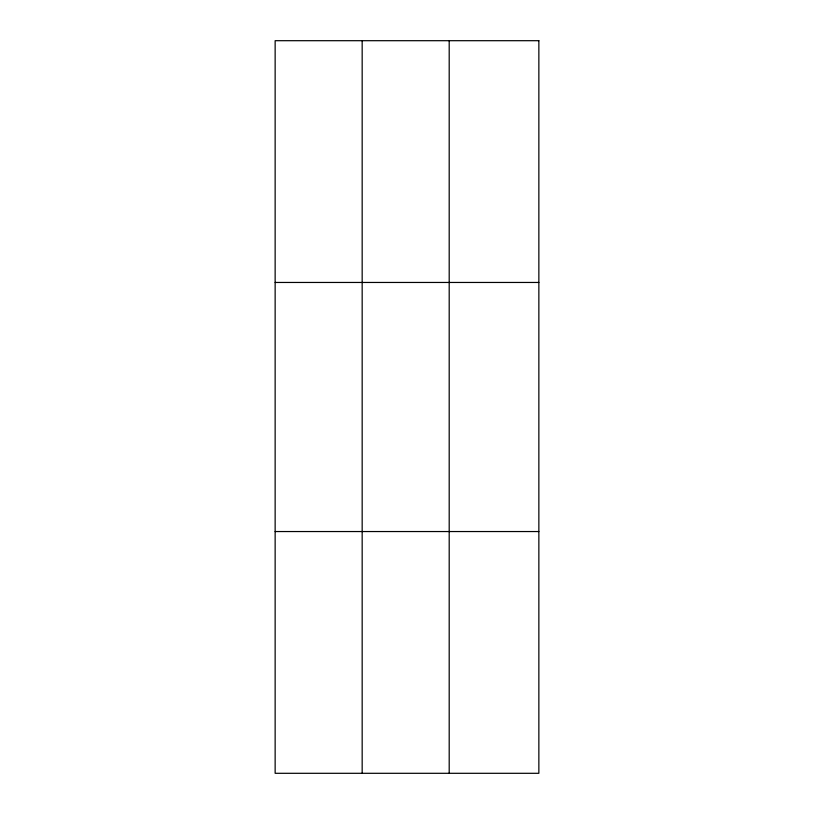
<?xml version="1.0" encoding="UTF-8"?>
<svg xmlns="http://www.w3.org/2000/svg" width="814" height="814" viewBox="0 0 814 814"><rect width="100%" height="100%" fill="white"/><g stroke="black" fill="none" stroke-linecap="round" stroke-linejoin="round"><path stroke-width="1.22" d="M362.169 40.7L362.169 773.3M449.196 40.7L449.196 773.3M275.142 282.458L538.858 282.458M275.142 531.542L538.858 531.542M538.858 40.7L538.858 773.3L275.142 773.3L275.142 40.7L538.858 40.7"/></g></svg>
